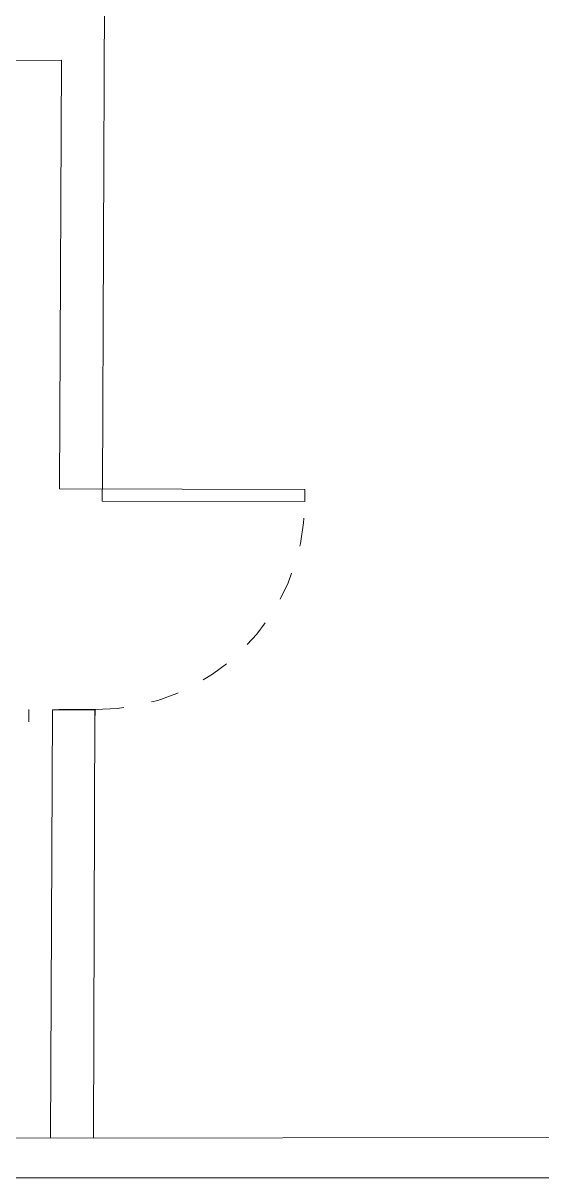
# Model space of a CAD drawing. Header units: inches. Extents: x 164.3 to 247.9, y 15.6 to 56.7.
# Drawn here: x 221.871 to 223.707, y 37.212 to 41.301 of the extents above; entities that cross this region are included whole.
import ezdxf

# ---------------------------------------------------------------- set-up
doc = ezdxf.new("R2010")
doc.units = ezdxf.units.IN
doc.header["$MEASUREMENT"] = 0
doc.linetypes.add('DASHED', pattern=[0.75, 0.5, -0.25])
doc.layers.add('7', color=4, linetype='Continuous', lineweight=5)
doc.layers.add('WALL 1 100', color=250, linetype='Continuous', lineweight=9)
doc.layers.add('DOOR WINDOW 1 100', color=7, linetype='Continuous', lineweight=5, true_color=0x666666)

msp = doc.modelspace()

# ---------------------------------------------------------------- linework, layer by layer
at = {"layer": '7', "color": 8, "linetype": 'DASHED', "ltscale": 0.2}
msp.add_arc((222.1295, 39.6085), 0.7382, 269.8762, 359.8762, dxfattribs=at)
at = {"layer": 'DOOR WINDOW 1 100'}
for p, q in [((221.9993, 39.6522), (221.9994, 39.6956)), ((222.1513, 39.6084), (222.1515, 39.6953)), ((221.9993, 39.6522), (222.8678, 39.6503)), ((222.8678, 39.6503), (222.8677, 39.6069)), ((222.8677, 39.6069), (222.1513, 39.6084)), ((221.8913, 38.8271), (221.8914, 38.8705)), ((221.9976, 38.8706), (222.1279, 38.8703)), ((222.1253, 38.8267), (222.1254, 38.8701))]:
    msp.add_line(p, q, dxfattribs=at)
at = {"layer": 'WALL 1 100', "color": 0}
for p, q in [((222.1648, 42.9769), (222.1514, 39.6523)), ((222.0063, 41.1698), (221.9993, 39.6529)), ((221.9748, 38.8701), (221.9678, 37.3532)), ((221.9748, 38.8701), (222.1248, 38.8701)), ((222.1248, 38.8701), (222.1199, 37.3526)), ((228.126, 37.3598), (209.4053, 37.3395)), ((228.1228, 37.2123), (209.2538, 37.2123))]:
    msp.add_line(p, q, dxfattribs=at)
msp.add_lwpolyline([(209.4175, 41.1548), (222.0063, 41.1698)], dxfattribs=at)

doc.saveas('drawing.dxf')
